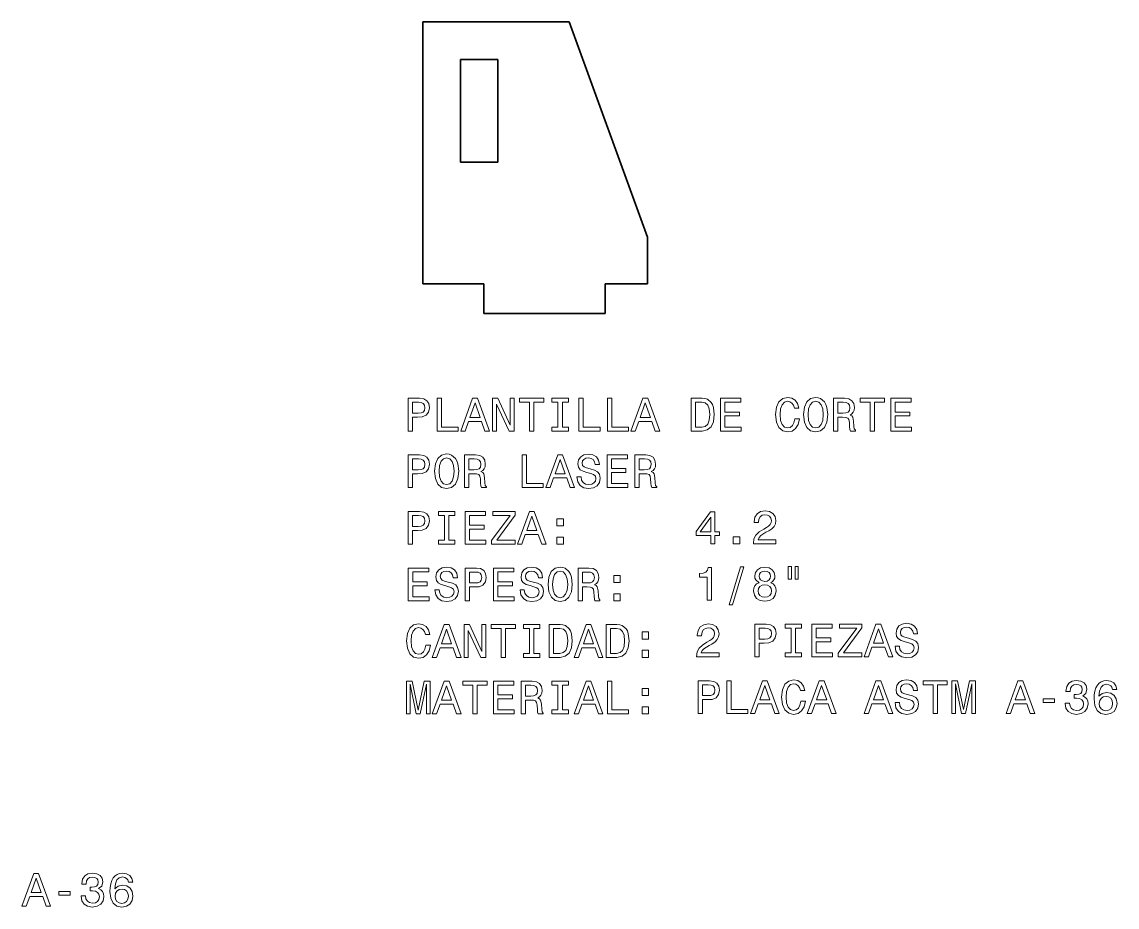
# Model space of a CAD drawing. Extents: x 15 to 1174, y 15 to 826.
# Drawn here: x 314.2 to 431.3, y 490.5 to 585.1 of the extents above; entities that cross this region are included whole.
import ezdxf

# ---------------------------------------------------------------- set-up
doc = ezdxf.new("R2010")
doc.units = 0

msp = doc.modelspace()

# ---------------------------------------------------------------- linework, layer by layer
at = {"color": 7, "lineweight": 35}
for p, q in [((357.084198, 585.120728), (372.712891, 585.120728)), ((357.084198, 557.120728), (357.084198, 585.120728)), ((372.712891, 585.120728), (381.084198, 562.120728)), ((361.084198, 581.120728), (361.084198, 570.120728)), ((365.084198, 581.120728), (361.084198, 581.120728)), ((365.084198, 581.120728), (365.084198, 570.120728)), ((361.084198, 570.120728), (365.084198, 570.120728)), ((381.084198, 557.120728), (381.084198, 562.120728)), ((363.584198, 557.120728), (357.084198, 557.120728)), ((363.584198, 557.120728), (363.584198, 553.94574)), ((376.584198, 557.120728), (376.584198, 553.94574)), ((381.084198, 557.120728), (376.584198, 557.120728)), ((363.584198, 553.94574), (376.584198, 553.94574))]:
    msp.add_line(p, q, dxfattribs=at)
at = {"color": 7, "lineweight": 13}
for points in [[(355.516174, 541.395569), (355.980164, 541.395569), (355.980164, 542.87323), (356.494568, 542.87323), (357.014008, 542.898438), (357.427551, 543.074951), (357.694855, 543.417908), (357.785645, 543.886902), (357.715027, 544.320618), (357.513306, 544.638367), (357.18045, 544.830017), (356.726562, 544.895569), (355.516174, 544.895569)], [(358.59256, 541.395569), (360.841827, 541.395569), (360.841827, 541.819214), (359.056519, 541.819214), (359.056519, 544.895569), (358.59256, 544.895569)], [(361.119202, 541.395569), (361.583191, 541.395569), (361.951324, 542.424377), (363.348297, 542.424377), (363.716461, 541.395569), (364.190521, 541.395569), (362.909546, 544.900635), (362.395142, 544.900635)], [(364.538513, 541.395569), (364.957092, 541.395569), (364.957092, 544.265137), (366.298584, 541.395569), (366.838226, 541.395569), (366.838226, 544.895569), (366.414581, 544.895569), (366.414581, 542.026001), (365.088226, 544.895569), (364.538513, 544.895569)], [(368.492401, 541.395569), (368.95639, 541.395569), (368.95639, 544.471924), (370.015442, 544.471924), (370.015442, 544.895569), (367.428284, 544.895569), (367.428284, 544.471924), (368.492401, 544.471924)], [(371.528412, 541.819214), (370.882904, 541.819214), (370.882904, 541.395569), (372.637939, 541.395569), (372.637939, 541.819214), (371.992401, 541.819214), (371.992401, 544.471924), (372.637939, 544.471924), (372.637939, 544.895569), (370.882904, 544.895569), (370.882904, 544.471924), (371.528412, 544.471924)], [(373.772675, 541.395569), (376.021942, 541.395569), (376.021942, 541.819214), (374.236633, 541.819214), (374.236633, 544.895569), (373.772675, 544.895569)], [(376.808685, 541.395569), (379.057953, 541.395569), (379.057953, 541.819214), (377.272675, 541.819214), (377.272675, 544.895569), (376.808685, 544.895569)], [(379.335327, 541.395569), (379.799316, 541.395569), (380.16748, 542.424377), (381.564453, 542.424377), (381.932617, 541.395569), (382.406677, 541.395569), (381.125671, 544.900635), (380.611267, 544.900635)], [(386.935486, 544.895569), (385.770508, 544.895569), (385.770508, 541.395569), (386.935486, 541.395569), (387.485199, 541.506531), (387.893707, 541.844421), (388.145874, 542.394104), (388.236633, 543.145569), (388.155945, 543.912109), (388.055084, 544.214722), (387.913879, 544.456787), (387.505371, 544.784607), (387.238068, 544.865295)], [(388.91748, 541.395569), (391.136505, 541.395569), (391.136505, 541.819214), (389.381439, 541.819214), (389.381439, 543.004333), (390.944855, 543.004333), (390.944855, 543.422974), (389.381439, 543.422974), (389.381439, 544.471924), (391.09613, 544.471924), (391.09613, 544.895569), (388.91748, 544.895569)], [(396.865601, 542.696716), (396.76474, 542.273071), (396.598297, 541.97052), (396.366333, 541.783875), (396.093994, 541.723389), (395.766174, 541.814148), (395.508972, 542.086487), (395.337494, 542.530273), (395.282013, 543.145569), (395.337494, 543.755798), (395.503937, 544.204651), (395.761139, 544.47699), (396.093994, 544.572815), (396.33606, 544.5224), (396.542847, 544.381165), (396.704224, 544.154236), (396.815155, 543.841553), (397.294281, 543.841553), (397.142975, 544.320618), (396.880737, 544.683777), (396.522644, 544.910706), (396.093994, 544.991394), (395.559387, 544.865295), (395.150909, 544.512268), (394.888641, 543.932312), (394.797882, 543.145569), (394.888641, 542.358826), (395.150909, 541.77887), (395.559387, 541.420776), (396.093994, 541.299744), (396.562988, 541.395569), (396.941254, 541.662842), (397.208527, 542.101624), (397.349731, 542.696716)], [(397.788513, 543.145569), (397.879272, 542.358826), (398.141541, 541.77887), (398.550049, 541.420776), (399.084625, 541.299744), (399.614166, 541.420776), (400.02771, 541.77887), (400.284912, 542.358826), (400.380737, 543.145569), (400.284912, 543.927246), (400.17395, 544.244995), (400.02771, 544.507263), (399.614166, 544.865295), (399.362, 544.956116), (399.084625, 544.991394), (398.544983, 544.865295), (398.136475, 544.512268), (397.879272, 543.932312)], [(400.996002, 541.395569), (401.465027, 541.395569), (401.465027, 542.87323), (401.944122, 542.87323), (402.29715, 542.858093), (402.519043, 542.787476), (402.640076, 542.621094), (402.690521, 542.323547), (402.715729, 541.869629), (402.746002, 541.572083), (402.806519, 541.395569), (403.33606, 541.395569), (403.33606, 541.491394), (403.220062, 541.632629), (403.179718, 541.894836), (403.144409, 542.459717), (403.058685, 542.878296), (402.942688, 543.009399), (402.761139, 543.105225), (402.96286, 543.231323), (403.104065, 543.407837), (403.194855, 543.6297), (403.225098, 543.897034), (403.15451, 544.320618), (402.952759, 544.638367), (402.619934, 544.830017), (402.166016, 544.895569), (400.996002, 544.895569)], [(404.924683, 541.395569), (405.388641, 541.395569), (405.388641, 544.471924), (406.447723, 544.471924), (406.447723, 544.895569), (403.860535, 544.895569), (403.860535, 544.471924), (404.924683, 544.471924)], [(407.133606, 541.395569), (409.352631, 541.395569), (409.352631, 541.819214), (407.597595, 541.819214), (407.597595, 543.004333), (409.16098, 543.004333), (409.16098, 543.422974), (407.597595, 543.422974), (407.597595, 544.471924), (409.312286, 544.471924), (409.312286, 544.895569), (407.133606, 544.895569)], [(356.600464, 544.466919), (356.903076, 544.436646), (357.124969, 544.34082), (357.256104, 544.164307), (357.301483, 543.886902), (357.251038, 543.594421), (357.114868, 543.417908), (356.882904, 543.327148), (356.565155, 543.30188), (355.980164, 543.30188), (355.980164, 544.466919)], [(362.112732, 542.853088), (362.652344, 544.396301), (363.191956, 542.853088)], [(380.328857, 542.853088), (380.868469, 544.396301), (381.408112, 542.853088)], [(386.900177, 544.47699), (387.283478, 544.401306), (387.545715, 544.169373), (387.702057, 543.755798), (387.752502, 543.145569), (387.697021, 542.555481), (387.54068, 542.141968), (387.273376, 541.894836), (386.900177, 541.814148), (386.239532, 541.814148), (386.239532, 544.47699)], [(398.272644, 543.145569), (398.328125, 543.755798), (398.494568, 544.204651), (398.75177, 544.47699), (399.084625, 544.572815), (399.412415, 544.47699), (399.669617, 544.199585), (399.83606, 543.750732), (399.896576, 543.145569), (399.83606, 542.535339), (399.669617, 542.086487), (399.412415, 541.814148), (399.084625, 541.723389), (398.75177, 541.814148), (398.494568, 542.086487), (398.328125, 542.530273)], [(402.034912, 544.466919), (402.342529, 544.436646), (402.559387, 544.34082), (402.695557, 544.164307), (402.740967, 543.886902), (402.690521, 543.594421), (402.554352, 543.417908), (402.322357, 543.327148), (402.004639, 543.30188), (401.465027, 543.30188), (401.465027, 544.466919)], [(355.516174, 535.348755), (355.980164, 535.348755), (355.980164, 536.826416), (356.494568, 536.826416), (357.014008, 536.851624), (357.427551, 537.028137), (357.694855, 537.371094), (357.785645, 537.840088), (357.715027, 538.273804), (357.513306, 538.591553), (357.18045, 538.783203), (356.726562, 538.848755), (355.516174, 538.848755)], [(358.320221, 537.098755), (358.41098, 536.312012), (358.673248, 535.732056), (359.081726, 535.373962), (359.616333, 535.25293), (360.145874, 535.373962), (360.559418, 535.732056), (360.81662, 536.312012), (360.912445, 537.098755), (360.81662, 537.880432), (360.705658, 538.198181), (360.559418, 538.460449), (360.145874, 538.818481), (359.893707, 538.909302), (359.616333, 538.94458), (359.076691, 538.818481), (358.668182, 538.465454), (358.41098, 537.885498)], [(361.52771, 535.348755), (361.996735, 535.348755), (361.996735, 536.826416), (362.47583, 536.826416), (362.828857, 536.811279), (363.050751, 536.740662), (363.171783, 536.57428), (363.222229, 536.276733), (363.247437, 535.822815), (363.27771, 535.525269), (363.338226, 535.348755), (363.867767, 535.348755), (363.867767, 535.44458), (363.75177, 535.585815), (363.711426, 535.848022), (363.676117, 536.412903), (363.590393, 536.831482), (363.474396, 536.962585), (363.292847, 537.058411), (363.494568, 537.184509), (363.635773, 537.361023), (363.726562, 537.582886), (363.756805, 537.85022), (363.686218, 538.273804), (363.484467, 538.591553), (363.151611, 538.783203), (362.697723, 538.848755), (361.52771, 538.848755)], [(367.700623, 535.348755), (369.94989, 535.348755), (369.94989, 535.7724), (368.164581, 535.7724), (368.164581, 538.848755), (367.700623, 538.848755)], [(370.227264, 535.348755), (370.691254, 535.348755), (371.059418, 536.377563), (372.45639, 536.377563), (372.824524, 535.348755), (373.298584, 535.348755), (372.017609, 538.853821), (371.503204, 538.853821)], [(373.999603, 536.503662), (373.54068, 536.503662), (373.641541, 535.969055), (373.893707, 535.575684), (374.282043, 535.338684), (374.806519, 535.25293), (375.325989, 535.333618), (375.714294, 535.555542), (375.961426, 535.903503), (376.052185, 536.362427), (375.976562, 536.776001), (375.76474, 537.043274), (375.421783, 537.219788), (374.96286, 537.350891), (374.569489, 537.446716), (374.312286, 537.557678), (374.166046, 537.719055), (374.120636, 537.971252), (374.166046, 538.198181), (374.29715, 538.369629), (374.498901, 538.485657), (374.776276, 538.526001), (375.058685, 538.475586), (375.280579, 538.339417), (375.426849, 538.112427), (375.497437, 537.80481), (375.95639, 537.80481), (375.95639, 537.81488), (375.875671, 538.28894), (375.638672, 538.641968), (375.265442, 538.863892), (374.761139, 538.939514), (374.307251, 538.863892), (373.954224, 538.6521), (373.727264, 538.32428), (373.646576, 537.900635), (373.712158, 537.5224), (373.903778, 537.265198), (374.20639, 537.093689), (374.619934, 536.962585), (375.028412, 536.846619), (375.33606, 536.735657), (375.522675, 536.57428), (375.588226, 536.312012), (375.52771, 536.044739), (375.371368, 535.843018), (375.134338, 535.716919), (374.826691, 535.676575), (374.483765, 535.732056), (374.221497, 535.893433), (374.055084, 536.155701)], [(376.773376, 535.348755), (378.992401, 535.348755), (378.992401, 535.7724), (377.237366, 535.7724), (377.237366, 536.95752), (378.800751, 536.95752), (378.800751, 537.37616), (377.237366, 537.37616), (377.237366, 538.42511), (378.952057, 538.42511), (378.952057, 538.848755), (376.773376, 538.848755)], [(379.743835, 535.348755), (380.21286, 535.348755), (380.21286, 536.826416), (380.691956, 536.826416), (381.044983, 536.811279), (381.266907, 536.740662), (381.387939, 536.57428), (381.438354, 536.276733), (381.463593, 535.822815), (381.493835, 535.525269), (381.554352, 535.348755), (382.083893, 535.348755), (382.083893, 535.44458), (381.967896, 535.585815), (381.927551, 535.848022), (381.892273, 536.412903), (381.806519, 536.831482), (381.690521, 536.962585), (381.508972, 537.058411), (381.710693, 537.184509), (381.851929, 537.361023), (381.942688, 537.582886), (381.972961, 537.85022), (381.902344, 538.273804), (381.700623, 538.591553), (381.367767, 538.783203), (380.913879, 538.848755), (379.743835, 538.848755)], [(356.600464, 538.420105), (356.903076, 538.389832), (357.124969, 538.294006), (357.256104, 538.117493), (357.301483, 537.840088), (357.251038, 537.547607), (357.114868, 537.371094), (356.882904, 537.280334), (356.565155, 537.255066), (355.980164, 537.255066), (355.980164, 538.420105)], [(358.804352, 537.098755), (358.859833, 537.708984), (359.026276, 538.157837), (359.283478, 538.430176), (359.616333, 538.526001), (359.944122, 538.430176), (360.201324, 538.152771), (360.367767, 537.703918), (360.428284, 537.098755), (360.367767, 536.488525), (360.201324, 536.039673), (359.944122, 535.767334), (359.616333, 535.676575), (359.283478, 535.767334), (359.026276, 536.039673), (358.859833, 536.483459)], [(362.56662, 538.420105), (362.874237, 538.389832), (363.091095, 538.294006), (363.227264, 538.117493), (363.272675, 537.840088), (363.222229, 537.547607), (363.08606, 537.371094), (362.854065, 537.280334), (362.536346, 537.255066), (361.996735, 537.255066), (361.996735, 538.420105)], [(371.220795, 536.806274), (371.760406, 538.349487), (372.300049, 536.806274)], [(380.782745, 538.420105), (381.090393, 538.389832), (381.307251, 538.294006), (381.44342, 538.117493), (381.4888, 537.840088), (381.438354, 537.547607), (381.302185, 537.371094), (381.070221, 537.280334), (380.752502, 537.255066), (380.21286, 537.255066), (380.21286, 538.420105)], [(355.516174, 529.30188), (355.980164, 529.30188), (355.980164, 530.779541), (356.494568, 530.779541), (357.014008, 530.804749), (357.427551, 530.981262), (357.694855, 531.324219), (357.785645, 531.793213), (357.715027, 532.226929), (357.513306, 532.544678), (357.18045, 532.736328), (356.726562, 532.80188), (355.516174, 532.80188)], [(356.600464, 532.37323), (356.903076, 532.342957), (357.124969, 532.247131), (357.256104, 532.070618), (357.301483, 531.793213), (357.251038, 531.500732), (357.114868, 531.324219), (356.882904, 531.233459), (356.565155, 531.208191), (355.980164, 531.208191), (355.980164, 532.37323)], [(359.384338, 529.725525), (358.7388, 529.725525), (358.7388, 529.30188), (360.493835, 529.30188), (360.493835, 529.725525), (359.848297, 529.725525), (359.848297, 532.378235), (360.493835, 532.378235), (360.493835, 532.80188), (358.7388, 532.80188), (358.7388, 532.378235), (359.384338, 532.378235)], [(361.593262, 529.30188), (363.812286, 529.30188), (363.812286, 529.725525), (362.057251, 529.725525), (362.057251, 530.910645), (363.620636, 530.910645), (363.620636, 531.329285), (362.057251, 531.329285), (362.057251, 532.378235), (363.771942, 532.378235), (363.771942, 532.80188), (361.593262, 532.80188)], [(364.432617, 529.30188), (366.944122, 529.30188), (366.944122, 529.725525), (364.987366, 529.725525), (366.944122, 532.403442), (366.944122, 532.80188), (364.568756, 532.80188), (364.568756, 532.378235), (366.419647, 532.378235), (364.432617, 529.705322)], [(367.191254, 529.30188), (367.655212, 529.30188), (368.023376, 530.330688), (369.420349, 530.330688), (369.788513, 529.30188), (370.262573, 529.30188), (368.981598, 532.806946), (368.467194, 532.806946)], [(368.184753, 530.759399), (368.724396, 532.302612), (369.264008, 530.759399)], [(371.412445, 531.258667), (372.108398, 531.258667), (372.108398, 532.010071), (371.412445, 532.010071)], [(387.857666, 529.348755), (388.311554, 529.348755), (388.311554, 530.216187), (388.810852, 530.216187), (388.810852, 530.619629), (388.311554, 530.619629), (388.311554, 532.773132), (387.852631, 532.773132), (386.319489, 530.659973), (386.319489, 530.216187), (387.857666, 530.216187)], [(386.743134, 530.619629), (387.857666, 532.18811), (387.857666, 530.619629)], [(392.421783, 529.348755), (394.827423, 529.348755), (394.827423, 529.782471), (392.926117, 529.782471), (393.032013, 530.019531), (393.213593, 530.216187), (393.773376, 530.57428), (394.070923, 530.725586), (394.403778, 530.942444), (394.640808, 531.19458), (394.776978, 531.492126), (394.827423, 531.830017), (394.741669, 532.253662), (394.504639, 532.586487), (394.141541, 532.79834), (393.672516, 532.873962), (393.188354, 532.788208), (392.820221, 532.551208), (392.583191, 532.172974), (392.502502, 531.673706), (392.502502, 531.603088), (392.961426, 531.603088), (392.961426, 531.643433), (393.006805, 531.986389), (393.142975, 532.238525), (393.359833, 532.399902), (393.647308, 532.455383), (393.939819, 532.404968), (394.156677, 532.27887), (394.297882, 532.082214), (394.348297, 531.835083), (394.313019, 531.603088), (394.217194, 531.406372), (394.055817, 531.234924), (393.833893, 531.083618), (393.536346, 530.922241), (393.042114, 530.609558), (392.694122, 530.276733), (392.487366, 529.87323), (392.421783, 529.363892)], [(371.412445, 529.30188), (372.108398, 529.30188), (372.108398, 530.053345), (371.412445, 530.053345)], [(390.268341, 529.348755), (390.964294, 529.348755), (390.964294, 530.10022), (390.268341, 530.10022)], [(355.52121, 523.255066), (357.740234, 523.255066), (357.740234, 523.678711), (355.985199, 523.678711), (355.985199, 524.863831), (357.548584, 524.863831), (357.548584, 525.282471), (355.985199, 525.282471), (355.985199, 526.331421), (357.69989, 526.331421), (357.69989, 526.755066), (355.52121, 526.755066)], [(358.819489, 524.409973), (358.360565, 524.409973), (358.461426, 523.875366), (358.713593, 523.481995), (359.101898, 523.244995), (359.626404, 523.159241), (360.145874, 523.239929), (360.53418, 523.461853), (360.781311, 523.809814), (360.87207, 524.268738), (360.796448, 524.682312), (360.584625, 524.949585), (360.241669, 525.126099), (359.782745, 525.257202), (359.389374, 525.353027), (359.132172, 525.463989), (358.985931, 525.625366), (358.940521, 525.877563), (358.985931, 526.104492), (359.117035, 526.27594), (359.318756, 526.391968), (359.596161, 526.432312), (359.878571, 526.381897), (360.100464, 526.245728), (360.246735, 526.018738), (360.317322, 525.711121), (360.776276, 525.711121), (360.776276, 525.721191), (360.695557, 526.195251), (360.458527, 526.548279), (360.085327, 526.770203), (359.581024, 526.845825), (359.127136, 526.770203), (358.774109, 526.55835), (358.54715, 526.230591), (358.466461, 525.806946), (358.532013, 525.428711), (358.723663, 525.171509), (359.026276, 525), (359.439819, 524.868896), (359.848297, 524.75293), (360.155945, 524.641968), (360.34256, 524.480591), (360.408112, 524.218323), (360.347595, 523.95105), (360.191254, 523.749329), (359.954224, 523.62323), (359.646576, 523.582886), (359.30365, 523.638367), (359.041382, 523.799744), (358.874969, 524.062012)], [(361.588226, 523.255066), (362.052185, 523.255066), (362.052185, 524.732727), (362.56662, 524.732727), (363.08606, 524.757935), (363.499603, 524.934448), (363.766907, 525.277405), (363.857666, 525.746399), (363.787079, 526.180115), (363.585327, 526.497864), (363.252502, 526.689514), (362.798584, 526.755066), (361.588226, 526.755066)], [(362.672516, 526.326416), (362.975098, 526.296143), (363.197021, 526.200317), (363.328125, 526.023804), (363.373535, 525.746399), (363.32309, 525.453918), (363.18692, 525.277405), (362.954926, 525.186646), (362.637207, 525.161377), (362.052185, 525.161377), (362.052185, 526.326416)], [(364.629303, 523.255066), (366.848297, 523.255066), (366.848297, 523.678711), (365.093262, 523.678711), (365.093262, 524.863831), (366.656677, 524.863831), (366.656677, 525.282471), (365.093262, 525.282471), (365.093262, 526.331421), (366.807953, 526.331421), (366.807953, 526.755066), (364.629303, 526.755066)], [(367.927551, 524.409973), (367.468628, 524.409973), (367.569489, 523.875366), (367.821655, 523.481995), (368.209991, 523.244995), (368.734467, 523.159241), (369.253937, 523.239929), (369.642273, 523.461853), (369.889374, 523.809814), (369.980164, 524.268738), (369.90451, 524.682312), (369.692688, 524.949585), (369.349762, 525.126099), (368.890808, 525.257202), (368.497437, 525.353027), (368.240234, 525.463989), (368.093994, 525.625366), (368.048584, 525.877563), (368.093994, 526.104492), (368.225098, 526.27594), (368.426849, 526.391968), (368.704224, 526.432312), (368.986633, 526.381897), (369.208527, 526.245728), (369.354797, 526.018738), (369.425385, 525.711121), (369.884338, 525.711121), (369.884338, 525.721191), (369.80365, 526.195251), (369.56662, 526.548279), (369.19342, 526.770203), (368.689087, 526.845825), (368.235199, 526.770203), (367.882172, 526.55835), (367.655212, 526.230591), (367.574524, 525.806946), (367.640106, 525.428711), (367.831726, 525.171509), (368.134338, 525), (368.547882, 524.868896), (368.95639, 524.75293), (369.264008, 524.641968), (369.450623, 524.480591), (369.516174, 524.218323), (369.455658, 523.95105), (369.299316, 523.749329), (369.062286, 523.62323), (368.754639, 523.582886), (368.411713, 523.638367), (368.149475, 523.799744), (367.983032, 524.062012)], [(370.464294, 525.005066), (370.555084, 524.218323), (370.817322, 523.638367), (371.22583, 523.280273), (371.760406, 523.159241), (372.289948, 523.280273), (372.703491, 523.638367), (372.960693, 524.218323), (373.056519, 525.005066), (372.960693, 525.786743), (372.849762, 526.104492), (372.703491, 526.36676), (372.289948, 526.724792), (372.037781, 526.815613), (371.760406, 526.850891), (371.220795, 526.724792), (370.812286, 526.371765), (370.555084, 525.791809)], [(370.948456, 525.005066), (371.003937, 525.615295), (371.170349, 526.064148), (371.427551, 526.336487), (371.760406, 526.432312), (372.088226, 526.336487), (372.345428, 526.059082), (372.511841, 525.610229), (372.572388, 525.005066), (372.511841, 524.394836), (372.345428, 523.945984), (372.088226, 523.673645), (371.760406, 523.582886), (371.427551, 523.673645), (371.170349, 523.945984), (371.003937, 524.389771)], [(373.671783, 523.255066), (374.140808, 523.255066), (374.140808, 524.732727), (374.619934, 524.732727), (374.972961, 524.71759), (375.194855, 524.646973), (375.315887, 524.480591), (375.366333, 524.183044), (375.391541, 523.729126), (375.421783, 523.43158), (375.4823, 523.255066), (376.011841, 523.255066), (376.011841, 523.350891), (375.895874, 523.492126), (375.85553, 523.754333), (375.820221, 524.319214), (375.734467, 524.737793), (375.618469, 524.868896), (375.43692, 524.964722), (375.638672, 525.09082), (375.779877, 525.267334), (375.870636, 525.489197), (375.900909, 525.756531), (375.830292, 526.180115), (375.628571, 526.497864), (375.295715, 526.689514), (374.841827, 526.755066), (373.671783, 526.755066)], [(374.710693, 526.326416), (375.018341, 526.296143), (375.235199, 526.200317), (375.371368, 526.023804), (375.416748, 525.746399), (375.366333, 525.453918), (375.230164, 525.277405), (374.998169, 525.186646), (374.68045, 525.161377), (374.140808, 525.161377), (374.140808, 526.326416)], [(377.484467, 525.211853), (378.18045, 525.211853), (378.18045, 525.963257), (377.484467, 525.963257)], [(387.489532, 523.30188), (387.948456, 523.30188), (387.948456, 526.827087), (387.605499, 526.827087), (387.51474, 526.51947), (387.333191, 526.312683), (387.055817, 526.19165), (386.672516, 526.151306), (386.672516, 525.793213), (387.489532, 525.793213)], [(389.82959, 522.832886), (390.177551, 522.832886), (391.39801, 526.897705), (391.044983, 526.897705)], [(393.026978, 525.188049), (392.769775, 525.046814), (392.593262, 524.850159), (392.48233, 524.603027), (392.447021, 524.305481), (392.52771, 523.856628), (392.759705, 523.508667), (393.137939, 523.286743), (393.652344, 523.200989), (394.161713, 523.286743), (394.539948, 523.508667), (394.771942, 523.856628), (394.857666, 524.305481), (394.817322, 524.603027), (394.711426, 524.850159), (394.529877, 525.046814), (394.27771, 525.188049), (394.479431, 525.309082), (394.620636, 525.475525), (394.70639, 525.677246), (394.736633, 525.924377), (394.655945, 526.28241), (394.444122, 526.569885), (394.101196, 526.75647), (393.652344, 526.827087), (393.198456, 526.75647), (392.855499, 526.569885), (392.638641, 526.28241), (392.563019, 525.924377), (392.588226, 525.677246), (392.67395, 525.475525)], [(393.042114, 525.884033), (393.082458, 526.105896), (393.203491, 526.277405), (393.395142, 526.383301), (393.652344, 526.423645), (393.90451, 526.383301), (394.096161, 526.277405), (394.217194, 526.105896), (394.262573, 525.884033), (394.217194, 525.657043), (394.096161, 525.48053), (393.90451, 525.364563), (393.652344, 525.329285), (393.395142, 525.369629), (393.203491, 525.48053), (393.082458, 525.657043)], [(396.153778, 526.927979), (396.153778, 525.556213), (396.496735, 525.556213), (396.496735, 526.927979)], [(396.88504, 526.927979), (396.88504, 525.556213), (397.222961, 525.556213), (397.222961, 526.927979)], [(392.931152, 524.315552), (392.976562, 524.582886), (393.122803, 524.784607), (393.349762, 524.91571), (393.652344, 524.961121), (393.94989, 524.91571), (394.176849, 524.784607), (394.32309, 524.582886), (394.373535, 524.315552), (394.32309, 524.028076), (394.176849, 523.811218), (393.94989, 523.670044), (393.652344, 523.624634), (393.349762, 523.670044), (393.122803, 523.811218), (392.976562, 524.028076)], [(377.484467, 523.255066), (378.18045, 523.255066), (378.18045, 524.006531), (377.484467, 524.006531)], [(357.397308, 518.509399), (357.296448, 518.085754), (357.130005, 517.783203), (356.89801, 517.596558), (356.625702, 517.536072), (356.297882, 517.626831), (356.04068, 517.89917), (355.869202, 518.342957), (355.813721, 518.958252), (355.869202, 519.568481), (356.035645, 520.017334), (356.292847, 520.289673), (356.625702, 520.385498), (356.867767, 520.335083), (357.074524, 520.193848), (357.235931, 519.966919), (357.346863, 519.654236), (357.825989, 519.654236), (357.674683, 520.133301), (357.412445, 520.49646), (357.054352, 520.723389), (356.625702, 520.804077), (356.091095, 520.677979), (355.682617, 520.324951), (355.420349, 519.744995), (355.32959, 518.958252), (355.420349, 518.171509), (355.682617, 517.591553), (356.091095, 517.233459), (356.625702, 517.112427), (357.094696, 517.208252), (357.472961, 517.475525), (357.740234, 517.914307), (357.881439, 518.509399)], [(358.083191, 517.208252), (358.54715, 517.208252), (358.915314, 518.237061), (360.312286, 518.237061), (360.68045, 517.208252), (361.15451, 517.208252), (359.873535, 520.713318), (359.359131, 520.713318)], [(359.076691, 518.665771), (359.616333, 520.208984), (360.155945, 518.665771)], [(361.502502, 517.208252), (361.921082, 517.208252), (361.921082, 520.07782), (363.262573, 517.208252), (363.802185, 517.208252), (363.802185, 520.708252), (363.378571, 520.708252), (363.378571, 517.838684), (362.052185, 520.708252), (361.502502, 520.708252)], [(365.45639, 517.208252), (365.920349, 517.208252), (365.920349, 520.284607), (366.979431, 520.284607), (366.979431, 520.708252), (364.392273, 520.708252), (364.392273, 520.284607), (365.45639, 520.284607)], [(368.492401, 517.631897), (367.846863, 517.631897), (367.846863, 517.208252), (369.601898, 517.208252), (369.601898, 517.631897), (368.95639, 517.631897), (368.95639, 520.284607), (369.601898, 520.284607), (369.601898, 520.708252), (367.846863, 520.708252), (367.846863, 520.284607), (368.492401, 520.284607)], [(371.755371, 520.708252), (370.590393, 520.708252), (370.590393, 517.208252), (371.755371, 517.208252), (372.305084, 517.319214), (372.713593, 517.657104), (372.965759, 518.206787), (373.056519, 518.958252), (372.97583, 519.724792), (372.874969, 520.027405), (372.733765, 520.26947), (372.325256, 520.59729), (372.057953, 520.677979)], [(371.720062, 520.289673), (372.103363, 520.213989), (372.365601, 519.982056), (372.521942, 519.568481), (372.572388, 518.958252), (372.516907, 518.368164), (372.360565, 517.954651), (372.093262, 517.70752), (371.720062, 517.626831), (371.059418, 517.626831), (371.059418, 520.289673)], [(373.263306, 517.208252), (373.727264, 517.208252), (374.095428, 518.237061), (375.492401, 518.237061), (375.860565, 517.208252), (376.334625, 517.208252), (375.05365, 520.713318), (374.539246, 520.713318)], [(374.256805, 518.665771), (374.796448, 520.208984), (375.33606, 518.665771)], [(377.827423, 520.708252), (376.662445, 520.708252), (376.662445, 517.208252), (377.827423, 517.208252), (378.377136, 517.319214), (378.785645, 517.657104), (379.037781, 518.206787), (379.128571, 518.958252), (379.047882, 519.724792), (378.947021, 520.027405), (378.805817, 520.26947), (378.397308, 520.59729), (378.130005, 520.677979)], [(377.792114, 520.289673), (378.175415, 520.213989), (378.437653, 519.982056), (378.593994, 519.568481), (378.644409, 518.958252), (378.588959, 518.368164), (378.432617, 517.954651), (378.165314, 517.70752), (377.792114, 517.626831), (377.131439, 517.626831), (377.131439, 520.289673)], [(386.349762, 517.255066), (388.755371, 517.255066), (388.755371, 517.688782), (386.854065, 517.688782), (386.959991, 517.925842), (387.141541, 518.122498), (387.701324, 518.480591), (387.998871, 518.631897), (388.331726, 518.848755), (388.568756, 519.100891), (388.704926, 519.398438), (388.755371, 519.736328), (388.669647, 520.159973), (388.432617, 520.492798), (388.069489, 520.704651), (387.600464, 520.780273), (387.116333, 520.694519), (386.748169, 520.45752), (386.511139, 520.079285), (386.43045, 519.580017), (386.43045, 519.509399), (386.889374, 519.509399), (386.889374, 519.549744), (386.934753, 519.8927), (387.070923, 520.144836), (387.287781, 520.306213), (387.575256, 520.361694), (387.867767, 520.311279), (388.084625, 520.185181), (388.22583, 519.988525), (388.276276, 519.741394), (388.240967, 519.509399), (388.145142, 519.312683), (387.983765, 519.141235), (387.761841, 518.989929), (387.464294, 518.828552), (386.970062, 518.515869), (386.62207, 518.183044), (386.415314, 517.779541), (386.349762, 517.270203)], [(392.588226, 517.255066), (393.052185, 517.255066), (393.052185, 518.732727), (393.56662, 518.732727), (394.08606, 518.757935), (394.499603, 518.934448), (394.766907, 519.277405), (394.857666, 519.746399), (394.787079, 520.180115), (394.585327, 520.497864), (394.252502, 520.689514), (393.798584, 520.755066), (392.588226, 520.755066)], [(393.672516, 520.326416), (393.975098, 520.296143), (394.197021, 520.200317), (394.328125, 520.023804), (394.373535, 519.746399), (394.32309, 519.453918), (394.18692, 519.277405), (393.954926, 519.186646), (393.637207, 519.161377), (393.052185, 519.161377), (393.052185, 520.326416)], [(396.45639, 517.678711), (395.810852, 517.678711), (395.810852, 517.255066), (397.565887, 517.255066), (397.565887, 517.678711), (396.920349, 517.678711), (396.920349, 520.331421), (397.565887, 520.331421), (397.565887, 520.755066), (395.810852, 520.755066), (395.810852, 520.331421), (396.45639, 520.331421)], [(398.665314, 517.255066), (400.884338, 517.255066), (400.884338, 517.678711), (399.129303, 517.678711), (399.129303, 518.863831), (400.692688, 518.863831), (400.692688, 519.282471), (399.129303, 519.282471), (399.129303, 520.331421), (400.843994, 520.331421), (400.843994, 520.755066), (398.665314, 520.755066)], [(401.504639, 517.255066), (404.016174, 517.255066), (404.016174, 517.678711), (402.059418, 517.678711), (404.016174, 520.356628), (404.016174, 520.755066), (401.640808, 520.755066), (401.640808, 520.331421), (403.491669, 520.331421), (401.504639, 517.658508)], [(404.263306, 517.255066), (404.727264, 517.255066), (405.095428, 518.283875), (406.492401, 518.283875), (406.860565, 517.255066), (407.334625, 517.255066), (406.05365, 520.760132), (405.539246, 520.760132)], [(405.256805, 518.712585), (405.796448, 520.255798), (406.33606, 518.712585)], [(408.035645, 518.409973), (407.576691, 518.409973), (407.677551, 517.875366), (407.929718, 517.481995), (408.318054, 517.244995), (408.84256, 517.159241), (409.362, 517.239929), (409.750336, 517.461853), (409.997437, 517.809814), (410.088226, 518.268738), (410.012573, 518.682312), (409.800751, 518.949585), (409.457825, 519.126099), (408.998901, 519.257202), (408.60553, 519.353027), (408.348297, 519.463989), (408.202057, 519.625366), (408.156677, 519.877563), (408.202057, 520.104492), (408.333191, 520.27594), (408.534912, 520.391968), (408.812286, 520.432312), (409.094696, 520.381897), (409.31662, 520.245728), (409.46286, 520.018738), (409.533478, 519.711121), (409.992401, 519.711121), (409.992401, 519.721191), (409.911713, 520.195251), (409.674683, 520.548279), (409.301483, 520.770203), (408.79715, 520.845825), (408.343262, 520.770203), (407.990234, 520.55835), (407.763306, 520.230591), (407.682617, 519.806946), (407.748169, 519.428711), (407.939819, 519.171509), (408.242401, 519), (408.655945, 518.868896), (409.064453, 518.75293), (409.37207, 518.641968), (409.558685, 518.480591), (409.624237, 518.218323), (409.563721, 517.95105), (409.407379, 517.749329), (409.170349, 517.62323), (408.862732, 517.582886), (408.519775, 517.638367), (408.257538, 517.799744), (408.091095, 518.062012)], [(380.520508, 519.165039), (381.216461, 519.165039), (381.216461, 519.916443), (380.520508, 519.916443)], [(380.520508, 517.208252), (381.216461, 517.208252), (381.216461, 517.959717), (380.520508, 517.959717)], [(355.319489, 511.161407), (355.707825, 511.161407), (355.707825, 514.338623), (356.363434, 511.161407), (356.79715, 511.161407), (357.447723, 514.338623), (357.447723, 511.161407), (357.841095, 511.161407), (357.841095, 514.661377), (357.22583, 514.661377), (356.580292, 511.574951), (355.939819, 514.661377), (355.319489, 514.661377)], [(358.083191, 511.161407), (358.54715, 511.161407), (358.915314, 512.190247), (360.312286, 512.190247), (360.68045, 511.161407), (361.15451, 511.161407), (359.873535, 514.666443), (359.359131, 514.666443)], [(362.420349, 511.161407), (362.884338, 511.161407), (362.884338, 514.237793), (363.94342, 514.237793), (363.94342, 514.661377), (361.356232, 514.661377), (361.356232, 514.237793), (362.420349, 514.237793)], [(364.629303, 511.161407), (366.848297, 511.161407), (366.848297, 511.585052), (365.093262, 511.585052), (365.093262, 512.770203), (366.656677, 512.770203), (366.656677, 513.188782), (365.093262, 513.188782), (365.093262, 514.237793), (366.807953, 514.237793), (366.807953, 514.661377), (364.629303, 514.661377)], [(367.599762, 511.161407), (368.068787, 511.161407), (368.068787, 512.639099), (368.547882, 512.639099), (368.900909, 512.623962), (369.122803, 512.553345), (369.243835, 512.386902), (369.294281, 512.089355), (369.319489, 511.635468), (369.349762, 511.337921), (369.410278, 511.161407), (369.939819, 511.161407), (369.939819, 511.257233), (369.823822, 511.398438), (369.783478, 511.660675), (369.748169, 512.225525), (369.662445, 512.644104), (369.546448, 512.775269), (369.364868, 512.871033), (369.56662, 512.997131), (369.707825, 513.173645), (369.798584, 513.395569), (369.828857, 513.662842), (369.75824, 514.086487), (369.556519, 514.404175), (369.223663, 514.595825), (368.769775, 514.661377), (367.599762, 514.661377)], [(368.638641, 514.232727), (368.946289, 514.202454), (369.163147, 514.106628), (369.299316, 513.930115), (369.344696, 513.652771), (369.294281, 513.360229), (369.158112, 513.183716), (368.926117, 513.092957), (368.608398, 513.067749), (368.068787, 513.067749), (368.068787, 514.232727)], [(371.528412, 511.585052), (370.882904, 511.585052), (370.882904, 511.161407), (372.637939, 511.161407), (372.637939, 511.585052), (371.992401, 511.585052), (371.992401, 514.237793), (372.637939, 514.237793), (372.637939, 514.661377), (370.882904, 514.661377), (370.882904, 514.237793), (371.528412, 514.237793)], [(373.263306, 511.161407), (373.727264, 511.161407), (374.095428, 512.190247), (375.492401, 512.190247), (375.860565, 511.161407), (376.334625, 511.161407), (375.05365, 514.666443), (374.539246, 514.666443)], [(376.808685, 511.161407), (379.057953, 511.161407), (379.057953, 511.585052), (377.272675, 511.585052), (377.272675, 514.661377), (376.808685, 514.661377)], [(386.516174, 511.208252), (386.980164, 511.208252), (386.980164, 512.685913), (387.494568, 512.685913), (388.014008, 512.711121), (388.427551, 512.887634), (388.694855, 513.230591), (388.785645, 513.699585), (388.715027, 514.133301), (388.513306, 514.45105), (388.18045, 514.6427), (387.726562, 514.708252), (386.516174, 514.708252)], [(387.600464, 514.279602), (387.903076, 514.249329), (388.124969, 514.153503), (388.256104, 513.97699), (388.301483, 513.699585), (388.251038, 513.407104), (388.114868, 513.230591), (387.882904, 513.139832), (387.565155, 513.114563), (386.980164, 513.114563), (386.980164, 514.279602)], [(389.59256, 511.208252), (391.841827, 511.208252), (391.841827, 511.631897), (390.056519, 511.631897), (390.056519, 514.708252), (389.59256, 514.708252)], [(392.119202, 511.208252), (392.583191, 511.208252), (392.951324, 512.237061), (394.348297, 512.237061), (394.716461, 511.208252), (395.190521, 511.208252), (393.909546, 514.713318), (393.395142, 514.713318)], [(397.505371, 512.509399), (397.40451, 512.085754), (397.238068, 511.783173), (397.006104, 511.596588), (396.733765, 511.536072), (396.405945, 511.626831), (396.148743, 511.89917), (395.977264, 512.342957), (395.921783, 512.958252), (395.977264, 513.568481), (396.143707, 514.017334), (396.400909, 514.289673), (396.733765, 514.385498), (396.97583, 514.335083), (397.182617, 514.193848), (397.343994, 513.966919), (397.454926, 513.654236), (397.934052, 513.654236), (397.782745, 514.133301), (397.520508, 514.49646), (397.162445, 514.723389), (396.733765, 514.804077), (396.199188, 514.677979), (395.79068, 514.324951), (395.528412, 513.744995), (395.437653, 512.958252), (395.528412, 512.171509), (395.79068, 511.591522), (396.199188, 511.233459), (396.733765, 511.112427), (397.202789, 511.208252), (397.581024, 511.475555), (397.848297, 511.914307), (397.989532, 512.509399)], [(398.191254, 511.208252), (398.655212, 511.208252), (399.023376, 512.237061), (400.420349, 512.237061), (400.788513, 511.208252), (401.262573, 511.208252), (399.981598, 514.713318), (399.467194, 514.713318)], [(404.263306, 511.208252), (404.727264, 511.208252), (405.095428, 512.237061), (406.492401, 512.237061), (406.860565, 511.208252), (407.334625, 511.208252), (406.05365, 514.713318), (405.539246, 514.713318)], [(408.035645, 512.363159), (407.576691, 512.363159), (407.677551, 511.828583), (407.929718, 511.435211), (408.318054, 511.198151), (408.84256, 511.112427), (409.362, 511.193115), (409.750336, 511.415039), (409.997437, 511.763), (410.088226, 512.221924), (410.012573, 512.635498), (409.800751, 512.902771), (409.457825, 513.079285), (408.998901, 513.210388), (408.60553, 513.306213), (408.348297, 513.417175), (408.202057, 513.578552), (408.156677, 513.83075), (408.202057, 514.057678), (408.333191, 514.229126), (408.534912, 514.345154), (408.812286, 514.385498), (409.094696, 514.335083), (409.31662, 514.198914), (409.46286, 513.971924), (409.533478, 513.664307), (409.992401, 513.664307), (409.992401, 513.674377), (409.911713, 514.148438), (409.674683, 514.501465), (409.301483, 514.723389), (408.79715, 514.799011), (408.343262, 514.723389), (407.990234, 514.511597), (407.763306, 514.183777), (407.682617, 513.760132), (407.748169, 513.381897), (407.939819, 513.124695), (408.242401, 512.953186), (408.655945, 512.822083), (409.064453, 512.706116), (409.37207, 512.595154), (409.558685, 512.433777), (409.624237, 512.171509), (409.563721, 511.904205), (409.407379, 511.702484), (409.170349, 511.576416), (408.862732, 511.536072), (408.519775, 511.591522), (408.257538, 511.75293), (408.091095, 512.015198)], [(411.636505, 511.208252), (412.100464, 511.208252), (412.100464, 514.284607), (413.159546, 514.284607), (413.159546, 514.708252), (410.572388, 514.708252), (410.572388, 514.284607), (411.636505, 514.284607)], [(413.643707, 511.208252), (414.032013, 511.208252), (414.032013, 514.385498), (414.687653, 511.208252), (415.121368, 511.208252), (415.771942, 514.385498), (415.771942, 511.208252), (416.165314, 511.208252), (416.165314, 514.708252), (415.550049, 514.708252), (414.90451, 511.621796), (414.264008, 514.708252), (413.643707, 514.708252)], [(419.44342, 511.208252), (419.907379, 511.208252), (420.275543, 512.237061), (421.672516, 512.237061), (422.04068, 511.208252), (422.51474, 511.208252), (421.233765, 514.713318), (420.71936, 514.713318)], [(425.77771, 512.307678), (425.77771, 512.2724), (425.858398, 511.788208), (426.095428, 511.42511), (426.468628, 511.193115), (426.96286, 511.107391), (427.487366, 511.193115), (427.880737, 511.415039), (428.132874, 511.768036), (428.223663, 512.221924), (428.183319, 512.51947), (428.072357, 512.761536), (427.890808, 512.948181), (427.648743, 513.084351), (427.976562, 513.356689), (428.092529, 513.790405), (428.016907, 514.183777), (427.800049, 514.481323), (427.447021, 514.667908), (426.96286, 514.733459), (426.508972, 514.652771), (426.16098, 514.430847), (425.934052, 514.07782), (425.858398, 513.608826), (425.858398, 513.573547), (426.307251, 513.573547), (426.347595, 513.896301), (426.478699, 514.128296), (426.690521, 514.26947), (426.988068, 514.319946), (427.250336, 514.279602), (427.441956, 514.173645), (427.557953, 514.002197), (427.603333, 513.770203), (427.557953, 513.523071), (427.43692, 513.356689), (427.225098, 513.255798), (426.937653, 513.225525), (426.740967, 513.230591), (426.740967, 512.832153), (426.988068, 512.842285), (427.305786, 512.796875), (427.542847, 512.675842), (427.684052, 512.479126), (427.734467, 512.221924), (427.678986, 511.929443), (427.532745, 511.712585), (427.300751, 511.576416), (426.993103, 511.531006), (426.675385, 511.581451), (426.44342, 511.732758), (426.29715, 511.974823), (426.241669, 512.307678)], [(431.294983, 513.765198), (431.199158, 514.173645), (430.977264, 514.476257), (430.634338, 514.667908), (430.190521, 514.733459), (429.892975, 514.698181), (429.635773, 514.602356), (429.408813, 514.445984), (429.217194, 514.224121), (429.065887, 513.946716), (428.954926, 513.608826), (428.884338, 513.210388), (428.864166, 512.761536), (428.944855, 512.04541), (429.191956, 511.52597), (429.590393, 511.213287), (430.13504, 511.107391), (430.624237, 511.198151), (430.997437, 511.435211), (431.239502, 511.808411), (431.325256, 512.282471), (431.239502, 512.761536), (431.007538, 513.1297), (430.649445, 513.361694), (430.205658, 513.442383), (429.726562, 513.341553), (429.368469, 513.054077), (429.444122, 513.608826), (429.605499, 514.007263), (429.852631, 514.244263), (430.195557, 514.324951), (430.447723, 514.284607), (430.639374, 514.178711), (430.765442, 514.002197), (430.831024, 513.765198)], [(359.076691, 512.618896), (359.616333, 514.162109), (360.155945, 512.618896)], [(374.256805, 512.618896), (374.796448, 514.162109), (375.33606, 512.618896)], [(380.520508, 513.118164), (381.216461, 513.118164), (381.216461, 513.869629), (380.520508, 513.869629)], [(393.112732, 512.665771), (393.652344, 514.208984), (394.191956, 512.665771)], [(399.184753, 512.665771), (399.724396, 514.208984), (400.264008, 512.665771)], [(405.256805, 512.665771), (405.796448, 514.208984), (406.33606, 512.665771)], [(420.43692, 512.665771), (420.976562, 514.208984), (421.516174, 512.665771)], [(380.520508, 511.161407), (381.216461, 511.161407), (381.216461, 511.912842), (380.520508, 511.912842)], [(423.402344, 512.363159), (424.622803, 512.363159), (424.622803, 512.761536), (423.402344, 512.761536)], [(430.83606, 512.277405), (430.780579, 511.959686), (430.639374, 511.717621), (430.412415, 511.556244), (430.130005, 511.505798), (429.832458, 511.556244), (429.605499, 511.712585), (429.459259, 511.954651), (429.413879, 512.2724), (429.464294, 512.585083), (429.605499, 512.822083), (429.837494, 512.973389), (430.150177, 513.02887), (430.422516, 512.973389), (430.639374, 512.827148), (430.780579, 512.590088)], [(314.192047, 490.616394), (314.656006, 490.616394), (315.02417, 491.645203), (316.421143, 491.645203), (316.789307, 490.616394), (317.263367, 490.616394), (315.982391, 494.121429), (315.467957, 494.121429)], [(315.185547, 492.073883), (315.725189, 493.617126), (316.264801, 492.073883)], [(320.526337, 491.71582), (320.526337, 491.680511), (320.607025, 491.19635), (320.844055, 490.833252), (321.217255, 490.601257), (321.711487, 490.515533), (322.235992, 490.601257), (322.629364, 490.823181), (322.881531, 491.176178), (322.97229, 491.630096), (322.931946, 491.927643), (322.820984, 492.169708), (322.639435, 492.356293), (322.397369, 492.492462), (322.725159, 492.764801), (322.841156, 493.198517), (322.765533, 493.591888), (322.548645, 493.889435), (322.195648, 494.07605), (321.711487, 494.141602), (321.257599, 494.060913), (320.909607, 493.83902), (320.682678, 493.485992), (320.607025, 493.016968), (320.607025, 492.981659), (321.055878, 492.981659), (321.096222, 493.304443), (321.227325, 493.536438), (321.439148, 493.677643), (321.736694, 493.728058), (321.998962, 493.687714), (322.190582, 493.581818), (322.30658, 493.410339), (322.35199, 493.178345), (322.30658, 492.931244), (322.185547, 492.764801), (321.973724, 492.66394), (321.686279, 492.633698), (321.489594, 492.638733), (321.489594, 492.240326), (321.736694, 492.250397), (322.054413, 492.205017), (322.291443, 492.083984), (322.432678, 491.887299), (322.483093, 491.630096), (322.427612, 491.337585), (322.281372, 491.120728), (322.049377, 490.984558), (321.74176, 490.939148), (321.424011, 490.989594), (321.192017, 491.1409), (321.045776, 491.382965), (320.990295, 491.71582)], [(326.04361, 493.173309), (325.947784, 493.581818), (325.725891, 493.884399), (325.382965, 494.07605), (324.939148, 494.141602), (324.641602, 494.106293), (324.384399, 494.010498), (324.15744, 493.854156), (323.96582, 493.632233), (323.814514, 493.354858), (323.703552, 493.016968), (323.632965, 492.618561), (323.612793, 492.169708), (323.693481, 491.453583), (323.940582, 490.934113), (324.33902, 490.621429), (324.883667, 490.515533), (325.372864, 490.606293), (325.746063, 490.843353), (325.988159, 491.216553), (326.073883, 491.690613), (325.988159, 492.169708), (325.756165, 492.537872), (325.398071, 492.769867), (324.954285, 492.850555), (324.475159, 492.749664), (324.117096, 492.462219), (324.192749, 493.016968), (324.354126, 493.415375), (324.601257, 493.652405), (324.944183, 493.733124), (325.19635, 493.692749), (325.388, 493.586853), (325.514069, 493.410339), (325.579651, 493.173309)], [(318.15097, 491.771301), (319.371429, 491.771301), (319.371429, 492.169708), (318.15097, 492.169708)], [(325.584686, 491.685547), (325.529205, 491.367828), (325.388, 491.125763), (325.161041, 490.964386), (324.878632, 490.91394), (324.581085, 490.964386), (324.354126, 491.120728), (324.207886, 491.362793), (324.162506, 491.680511), (324.212921, 491.993195), (324.354126, 492.230225), (324.586121, 492.381531), (324.898804, 492.437012), (325.171143, 492.381531), (325.388, 492.23526), (325.529205, 491.99823)]]:
    msp.add_lwpolyline(points, close=True, dxfattribs=at)

doc.saveas('drawing.dxf')
